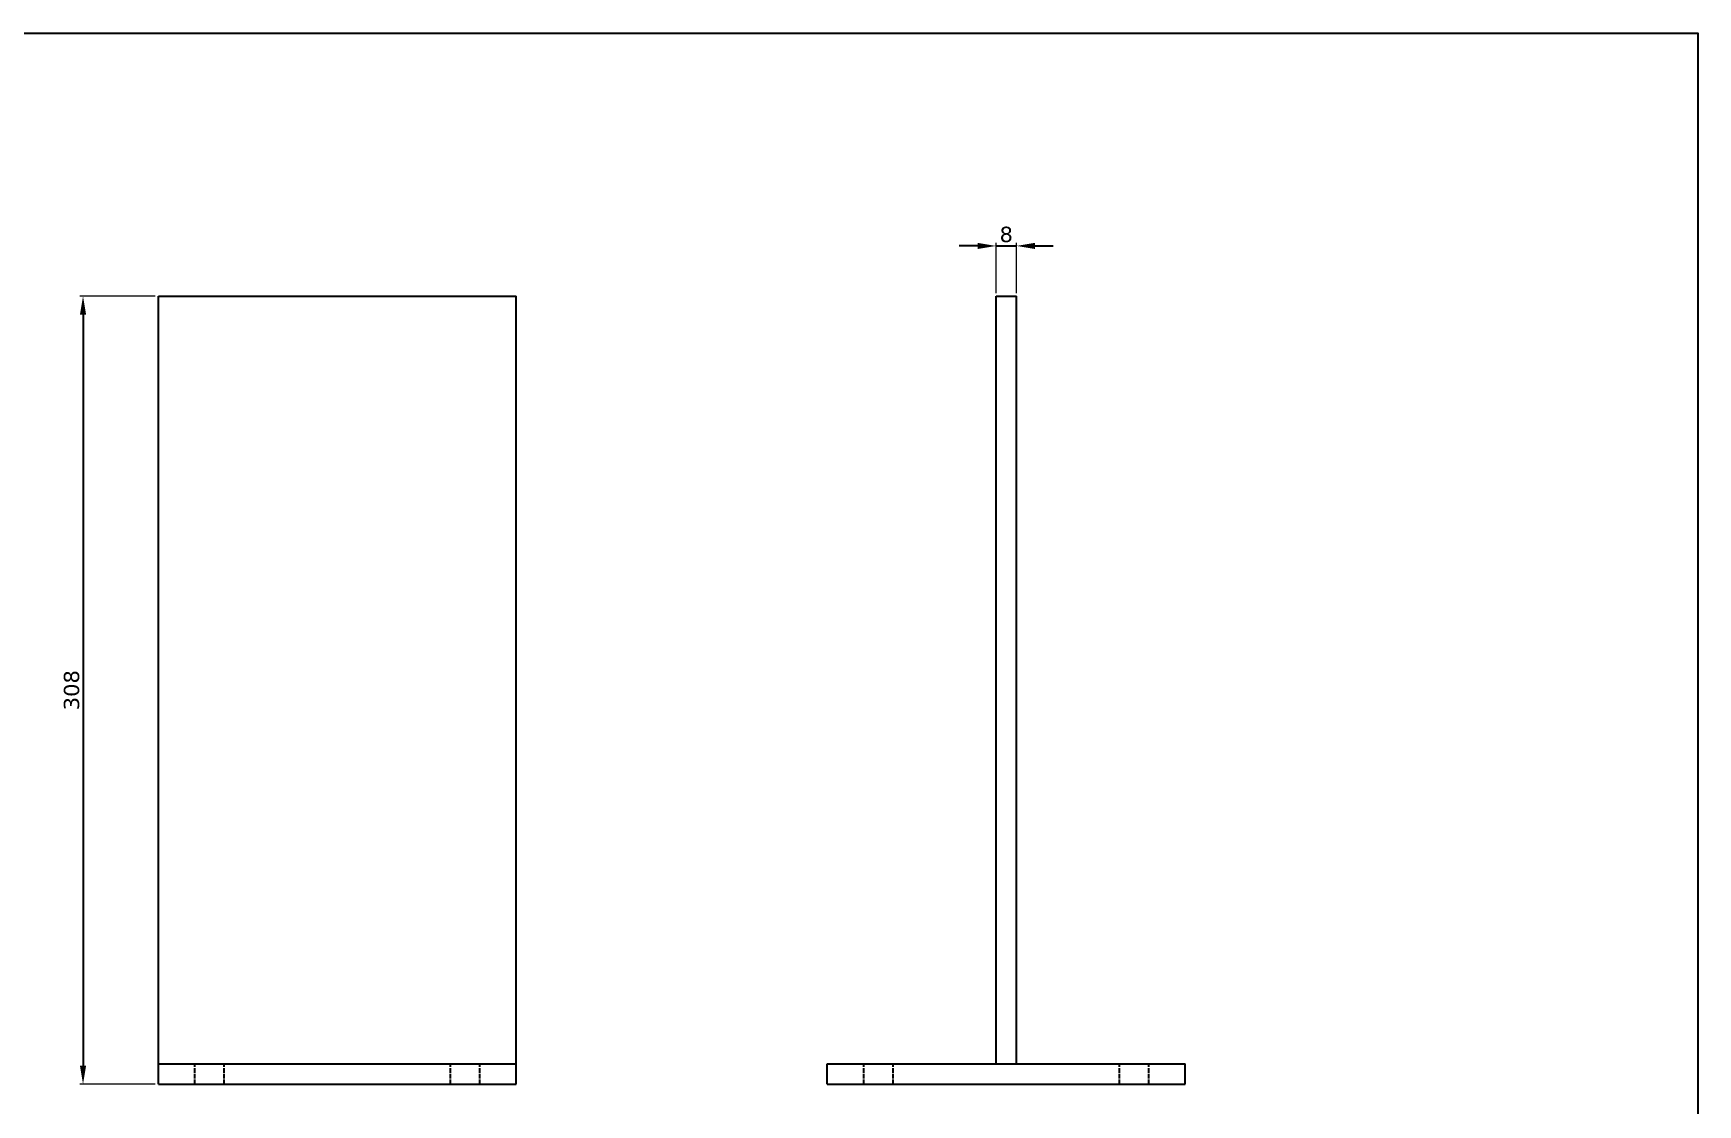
# Model space of a CAD drawing. Header units: millimetres. Extents: x 111849 to 113968, y -11137 to -9484.
# Drawn here: x 113317 to 113968, y -9903 to -9484 of the extents above; entities that cross this region are included whole.
import ezdxf

# ---------------------------------------------------------------- set-up
doc = ezdxf.new("R2010")
doc.units = ezdxf.units.MM
doc.linetypes.add('ACAD_ISO02W100', pattern=[15, 12, -3])
for name, color, linetype in [('_RB_dimension', 142, 'Continuous'), ('_RB_product', 7, 'Continuous'), ('_RB_text', 7, 'Continuous')]:
    doc.layers.add(name, color=color, linetype=linetype)
doc.styles.add('rothoblaas', font='verdana.ttf', dxfattribs={"height": 6})
doc.dimstyles.new('rothoblaas', dxfattribs={"dimscale": 1.2, "dimtxt": 6.5, "dimasz": 6, "dimexe": 1, "dimexo": 1, "dimgap": 1.1, "dimtad": 1, "dimdsep": 46, "dimtxsty": 'rothoblaas', "dimcen": 0, "dimclrd": 256, "dimclre": 256, "dimclrt": 256, "dimazin": 2, "dimtp": 0.1, "dimtm": 0.1, "dimtfac": 0.71, "dimtmove": 0, "dimatfit": 3, "dimfxl": 1, "dimlwd": -1, "dimlwe": 18, "dimarcsym": 0})

# ---------------------------------------------------------------- blocks, each defined once
blk = doc.blocks.new('*D377')
at = {"layer": '_RB_dimension', "lineweight": 18}
for p, q in [((113364.57, -9586.99), (113335.11, -9586.99)), ((113364.57, -9894.99), (113335.11, -9894.99))]:
    blk.add_line(p, q, dxfattribs=at)
at = {"layer": '_RB_dimension'}
blk.add_line((113336.31, -9594.19), (113336.31, -9887.79), dxfattribs=at)
for points in [[(113335.11, -9594.19), (113337.51, -9594.19), (113336.31, -9586.99)], [(113335.11, -9887.79), (113337.51, -9887.79), (113336.31, -9894.99)]]:
    blk.add_solid(points, dxfattribs=at)
at = {"layer": 'Defpoints', "color": 0, "transparency": 16777216}
for p in [(113365.77, -9586.99), (113336.31, -9894.99), (113365.77, -9894.99)]:
    blk.add_point(p, dxfattribs=at)
at = {"layer": '_RB_dimension', "insert": (113331.85, -9740.99), "char_height": 6, "attachment_point": 5, "rotation": 90, "style": 'rothoblaas'}
blk.add_mtext('308', dxfattribs=at)
blk = doc.blocks.new('*D378')
at = {"layer": '_RB_dimension'}
for p, q in [((113686.19, -9567.35), (113678.99, -9567.35)), ((113693.39, -9567.35), (113701.39, -9567.35)), ((113708.59, -9567.35), (113715.79, -9567.35))]:
    blk.add_line(p, q, dxfattribs=at)
at = {"layer": '_RB_dimension', "lineweight": 18}
for p, q in [((113693.39, -9585.79), (113693.39, -9566.15)), ((113701.39, -9585.79), (113701.39, -9566.15))]:
    blk.add_line(p, q, dxfattribs=at)
at = {"layer": '_RB_dimension'}
for points in [[(113686.19, -9566.15), (113686.19, -9568.55), (113693.39, -9567.35)], [(113708.59, -9566.15), (113708.59, -9568.55), (113701.39, -9567.35)]]:
    blk.add_solid(points, dxfattribs=at)
at = {"layer": 'Defpoints', "color": 0, "transparency": 16777216}
for p in [(113701.39, -9567.35), (113693.39, -9586.99), (113701.39, -9586.99)]:
    blk.add_point(p, dxfattribs=at)
at = {"layer": '_RB_dimension', "insert": (113697.39, -9562.9), "char_height": 6, "attachment_point": 5, "style": 'rothoblaas'}
blk.add_mtext('8', dxfattribs=at)
blk = doc.blocks.new('F70140_lateral')
at = {"layer": '_RB_product'}
for p, q in [((113693.39, -9586.99), (113701.39, -9586.99)), ((113693.39, -9886.99), (113693.39, -9586.99)), ((113701.39, -9886.99), (113701.39, -9586.99)), ((113627.39, -9886.99), (113767.39, -9886.99)), ((113627.39, -9894.99), (113627.39, -9886.99)), ((113767.39, -9894.99), (113767.39, -9886.99)), ((113627.39, -9894.99), (113767.39, -9894.99))]:
    blk.add_line(p, q, dxfattribs=at)
at = {"layer": '_RB_product', "linetype": 'ACAD_ISO02W100', "ltscale": 0.15}
for p, q in [((113641.64, -9894.99), (113641.64, -9886.99)), ((113653.14, -9894.99), (113653.14, -9886.99)), ((113741.64, -9894.99), (113741.64, -9886.99)), ((113753.14, -9894.99), (113753.14, -9886.99))]:
    blk.add_line(p, q, dxfattribs=at)
blk = doc.blocks.new('F70140_front')
at = {"layer": '_RB_product'}
for p, q in [((113365.77, -9586.99), (113505.77, -9586.99)), ((113365.77, -9894.99), (113365.77, -9586.99)), ((113505.77, -9894.99), (113505.77, -9586.99)), ((113365.77, -9886.99), (113505.77, -9886.99)), ((113365.77, -9894.99), (113505.77, -9894.99))]:
    blk.add_line(p, q, dxfattribs=at)
at = {"layer": '_RB_product', "linetype": 'ACAD_ISO02W100', "ltscale": 0.15}
for p, q in [((113380.02, -9894.99), (113380.02, -9886.99)), ((113391.52, -9894.99), (113391.52, -9886.99)), ((113480.02, -9894.99), (113480.02, -9886.99)), ((113491.52, -9894.99), (113491.52, -9886.99))]:
    blk.add_line(p, q, dxfattribs=at)

msp = doc.modelspace()

# ---------------------------------------------------------------- linework, layer by layer
msp.add_lwpolyline([(111849.326, -9484.249), (113967.823, -9484.249), (113967.823, -10282.533), (111849.326, -10282.533)], close=True)

# ---------------------------------------------------------------- block references
at = {"layer": '_RB_text'}
for name in ['F70140_front', 'F70140_lateral']:
    msp.add_blockref(name, (0, 0), dxfattribs=at)

# ---------------------------------------------------------------- dimensions: what is measured, and where the dimension line sits
at = {"layer": '_RB_dimension'}
dim = msp.add_linear_dim(base=(113701.39, -9567.354), p1=(113693.39, -9586.994), p2=(113701.39, -9586.994), dimstyle='rothoblaas', dxfattribs=at)
dim.commit()
dim.dimension.update_dxf_attribs({"geometry": '*D378', "text_midpoint": (113697.39, -9562.897)})
dim = msp.add_linear_dim(base=(113336.305, -9894.994), p1=(113365.766, -9586.994), p2=(113365.766, -9894.994), angle=90, dimstyle='rothoblaas', dxfattribs=at)
dim.commit()
dim.dimension.update_dxf_attribs({"geometry": '*D377', "text_midpoint": (113331.848, -9740.994)})

doc.saveas('drawing.dxf')
